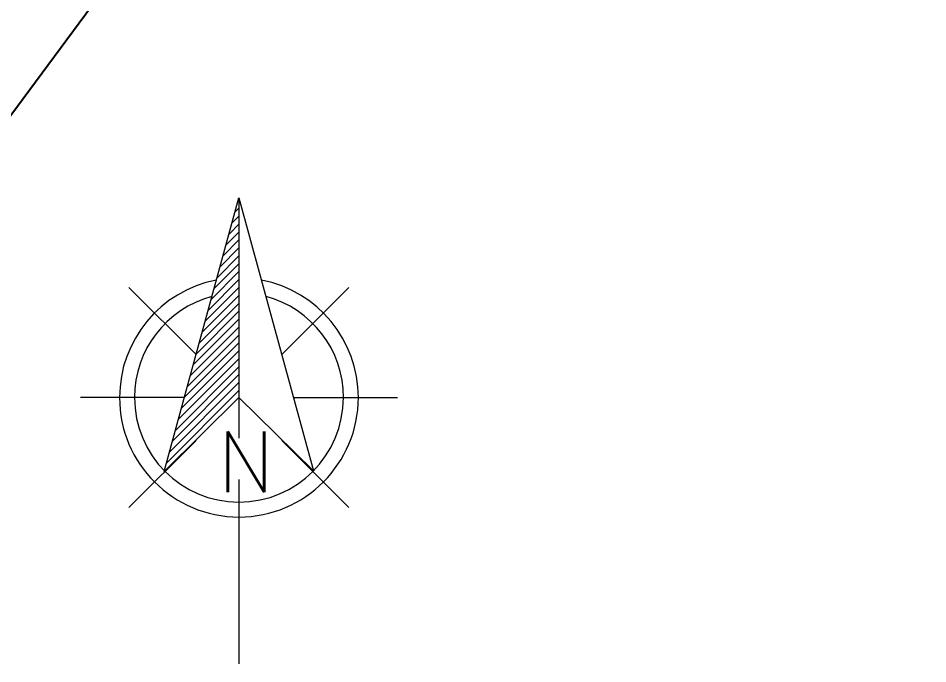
# Model space of a CAD drawing. Header units: metres. Extents: x 284258 to 323604, y 7393143 to 7451144.
# Drawn here: x 303165.6 to 303307.5, y 7440527.8 to 7440628.5 of the extents above; entities that cross this region are included whole.
import ezdxf

# ---------------------------------------------------------------- set-up
doc = ezdxf.new("R2010")
doc.units = ezdxf.units.M
doc.layers.add('A-VIEWPORTS', color=2, linetype='Continuous', plot=False)
doc.layers.add('DESAPROPRIAÇÃO_MRS', color=160, linetype='Continuous')
doc.layers.add('VNOR', color=2, linetype='Continuous', lineweight=9)
doc.styles.add('R200', font='simplex.shx', dxfattribs={"height": 5})

# ---------------------------------------------------------------- blocks, each defined once
blk = doc.blocks.new('*X0')
at = {"color": 0}
for p, q in [((147.554, -408.763), (147.62, -408.696)), ((147.354, -409.493), (147.62, -409.226)), ((147.154, -410.223), (147.62, -409.756)), ((146.954, -410.953), (147.62, -410.287)), ((146.755, -411.683), (147.62, -410.817)), ((146.355, -413.143), (147.62, -411.878)), ((146.555, -412.413), (147.62, -411.347)), ((146.155, -413.873), (147.62, -412.408)), ((145.956, -414.603), (147.62, -412.938)), ((145.756, -415.333), (147.62, -413.469)), ((145.556, -416.064), (147.62, -413.999)), ((145.356, -416.794), (147.62, -414.529)), ((145.156, -417.524), (147.62, -415.06)), ((144.757, -418.984), (147.62, -416.12)), ((144.957, -418.254), (147.62, -415.59)), ((144.557, -419.714), (147.62, -416.651)), ((144.357, -420.444), (147.62, -417.181)), ((144.158, -421.174), (147.62, -417.711)), ((143.958, -421.904), (147.62, -418.242)), ((143.758, -422.634), (147.62, -418.772)), ((143.359, -424.095), (147.62, -419.833)), ((143.558, -423.365), (147.62, -419.302)), ((143.159, -424.825), (147.62, -420.363)), ((142.959, -425.555), (147.62, -420.893)), ((142.759, -426.285), (147.62, -421.424))]:
    blk.add_line(p, q, dxfattribs=at)
blk = doc.blocks.new('NORTE')
at = {"layer": 'VNOR'}
for p, q in [((0, 12.979), (0, -2.639)), ((-2.788, 2.788), (-7.15, 7.15)), ((2.788, 2.788), (7.15, 7.15)), ((-3.553, 0), (-10.306, 0)), ((3.553, 0), (10.306, 0)), ((-2.788, -2.788), (-7.15, -7.15)), ((2.788, -2.788), (7.15, -7.15)), ((0, -5.33), (0, -17.299))]:
    blk.add_line(p, q, dxfattribs=at)
blk.add_lwpolyline([(-4.866, -4.81), (0, 12.979), (4.852, -4.754), (0, 0), (-4.866, -4.81)], dxfattribs=at)
for points in [[(-7.763, 0, 1), (7.763, 0, 0.359415), (1.471, 7.623, 1)], [(-1.471, 7.623, 0.359415), (-7.763, 0, 1)]]:
    blk.add_lwpolyline(points, format="xyb", dxfattribs=at)
for start, end in [(105.02696, 180), (0, 74.97304), (180, 0)]:
    blk.add_arc((0, 0), 6.793, start, end, dxfattribs=at)
at = {"layer": 'VNOR', "xscale": 0.9704247146844865, "yscale": 0.9704247146844865, "zscale": 0.9704247146844865}
blk.add_blockref('*X0', (-143.255, 409.415), dxfattribs=at)
at = {"layer": 'VNOR', "style": 'R200'}
blk.add_attdef('NORTE', (-1.389, -6.14), '', height=3.932, dxfattribs=at)

msp = doc.modelspace()

# ---------------------------------------------------------------- hatches: boundary and pattern name
at = {"layer": 'DESAPROPRIAÇÃO_MRS', "transparency": 33554687}
h = msp.add_hatch(dxfattribs=at)
h.set_pattern_fill('ANSI31', color=256)
edge = h.paths.add_edge_path()
edge.add_line((303074.39, 7440784.73), (303079.26, 7440782.36))
edge.add_line((303079.26, 7440782.36), (303125.52, 7440762.35))
edge.add_line((303125.52, 7440762.35), (303170.99, 7440741.61))
edge.add_line((303170.99, 7440741.61), (303183.56, 7440735.8))
edge.add_arc((303190.34, 7440738.2), 7.18, 199.457, 247.3445)
edge.add_line((303187.57, 7440731.57), (303189.12, 7440731.14))
edge.add_line((303189.12, 7440731.14), (303193.37, 7440729.71))
edge.add_line((303193.37, 7440729.71), (303197.51, 7440727.76))
edge.add_line((303197.51, 7440727.76), (303202.06, 7440725.32))
edge.add_line((303202.06, 7440725.32), (303206.8, 7440723.44))
edge.add_line((303206.8, 7440723.44), (303211.81, 7440721.09))
edge.add_line((303211.81, 7440721.09), (303217, 7440720.32))
edge.add_line((303217, 7440720.32), (303220.87, 7440718.74))
edge.add_line((303220.87, 7440718.74), (303225.16, 7440716.68))
edge.add_line((303225.16, 7440716.68), (303229.43, 7440714.59))
edge.add_line((303229.43, 7440714.59), (303233.7, 7440712.18))
edge.add_line((303233.7, 7440712.18), (303238.34, 7440709.88))
edge.add_line((303238.34, 7440709.88), (303242.92, 7440707.97))
edge.add_line((303242.92, 7440707.97), (303257.66, 7440701.24))
edge.add_line((303257.66, 7440701.24), (303277.12, 7440691.84))
edge.add_arc((303065.9, 7440335.25), 414.44, 59.3481, 59.3607, ccw=False)
edge.add_arc((303093.43, 7440381.7), 360.45, 57.8585, 59.3481, ccw=False)
edge.add_arc((303104.84, 7440399.87), 339, 43.0812, 57.8585, ccw=False)
edge.add_arc((303089.17, 7440385.21), 360.45, 41.5916, 43.0812, ccw=False)
edge.add_arc((303048.79, 7440349.37), 414.44, 40.1987, 41.5916, ccw=False)
edge.add_arc((303018.8, 7440324.06), 453.69, 38.735, 40.1954, ccw=False)
edge.add_arc((303295.83, 7440514.78), 120.78, 46.7407, 50.476, ccw=False)
edge.add_arc((303295.83, 7440514.78), 120.78, 42.396, 46.7407, ccw=False)
edge.add_arc((303295.83, 7440514.78), 120.78, 37.1671, 42.396, ccw=False)
edge.add_line((303392.08, 7440587.75), (303397, 7440580.33))
edge.add_line((303397, 7440580.33), (303403, 7440571.29))
edge.add_line((303403, 7440571.29), (303406.73, 7440565.67))
edge.add_line((303406.73, 7440565.67), (303411.88, 7440557.91))
edge.add_line((303411.88, 7440557.91), (303415.19, 7440552.92))
edge.add_line((303415.19, 7440552.92), (303424.49, 7440538.9))
edge.add_line((303424.49, 7440538.9), (303421.4, 7440549.52))
edge.add_line((303421.4, 7440549.52), (303410.73, 7440565.35))
edge.add_line((303410.73, 7440565.35), (303397.46, 7440585.39))
edge.add_line((303397.46, 7440585.39), (303381.39, 7440609.2))
edge.add_line((303381.39, 7440609.2), (303367.84, 7440629.81))
edge.add_line((303367.84, 7440629.81), (303349.61, 7440644.85))
edge.add_line((303349.61, 7440644.85), (303323.87, 7440666.58))
edge.add_line((303323.87, 7440666.58), (303306.93, 7440679.78))
edge.add_line((303306.93, 7440679.78), (303289.91, 7440693.7))
edge.add_line((303289.91, 7440693.7), (303274.84, 7440703.54))
edge.add_line((303274.84, 7440703.54), (303230.96, 7440722.64))
edge.add_line((303230.96, 7440722.64), (303203.19, 7440734.8))
edge.add_line((303203.19, 7440734.8), (303166.81, 7440750.79))
edge.add_line((303166.81, 7440750.79), (303139.93, 7440763.17))
edge.add_line((303139.93, 7440763.17), (303126.73, 7440768.49))
edge.add_line((303126.73, 7440768.49), (303107.19, 7440775.9))
edge.add_line((303107.19, 7440775.9), (303097.6, 7440779.51))
edge.add_line((303097.6, 7440779.51), (303074.39, 7440784.73))

# ---------------------------------------------------------------- linework, layer by layer
at = {"layer": 'A-VIEWPORTS', "linetype": 'Continuous', "lineweight": -3}
msp.add_lwpolyline([(303102.48, 7440529.75), (302018, 7441332.91), (302359.62, 7441794.18), (303444.1, 7440991.02)], close=True, dxfattribs=at)

# ---------------------------------------------------------------- block references
at = {"layer": 'A-VIEWPORTS', "color": 2, "linetype": 'Continuous', "lineweight": -3, "xscale": 2.4, "yscale": 2.4, "zscale": 2.4}
msp.add_blockref('NORTE', (303200, 7440569.35), dxfattribs=at).add_auto_attribs({'NORTE': 'N'})

doc.saveas('drawing.dxf')
